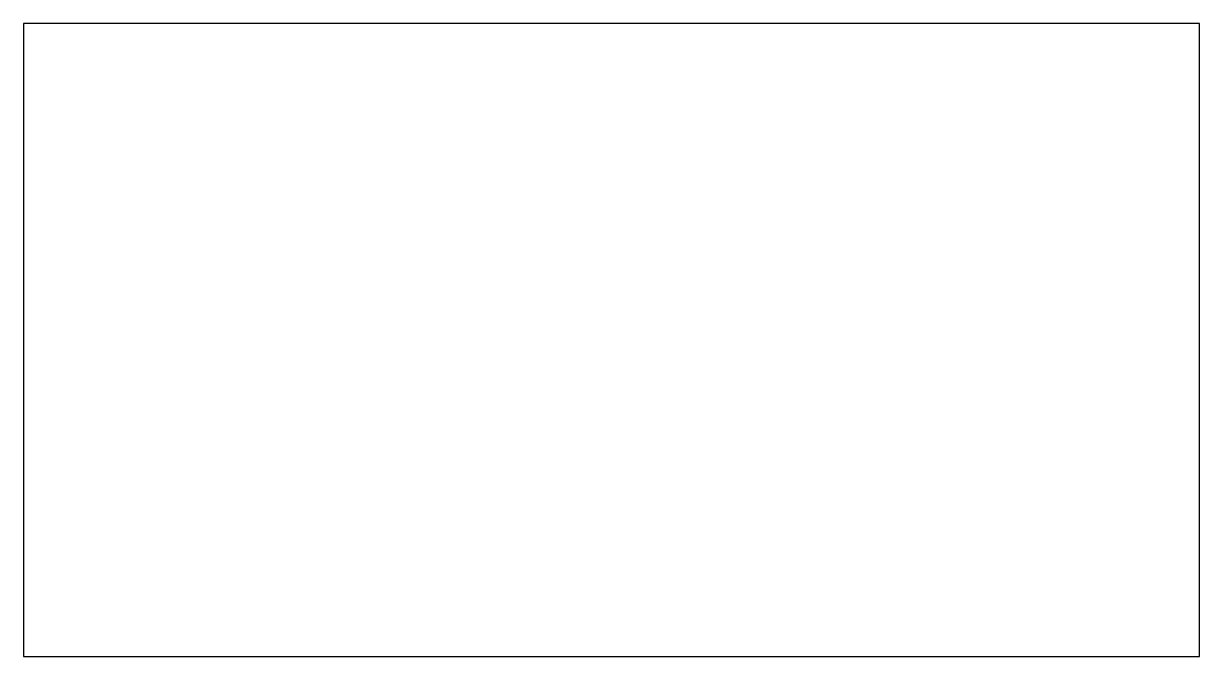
# Model space of a CAD drawing. Header units: millimetres. Extents: x 44.5 to 57.5, y 14 to 21.
import ezdxf

# ---------------------------------------------------------------- set-up
doc = ezdxf.new("R2010")
doc.units = ezdxf.units.MM

msp = doc.modelspace()

# ---------------------------------------------------------------- linework, layer by layer
for p, q in [((57.5, 21), (44.5, 21)), ((44.5, 21), (44.5, 14)), ((57.5, 14), (57.5, 21)), ((44.5, 14), (57.5, 14))]:
    msp.add_line(p, q)

doc.saveas('drawing.dxf')
